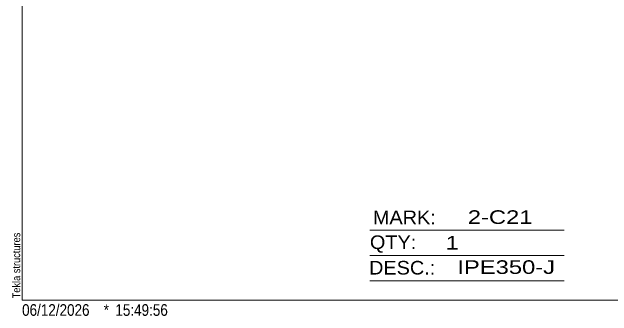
# Model space of a CAD drawing. Header units: millimetres. Extents: x 2 to 579, y 1 to 405.
# Drawn here: x 2.4 to 156.8, y 1 to 79.2 of the extents above; entities that cross this region are included whole.
import ezdxf

# ---------------------------------------------------------------- set-up
doc = ezdxf.new("R2010")
doc.units = ezdxf.units.MM
doc.linetypes.add('XKITLINE00', pattern=[0])
doc.layers.add('DrawingSheet', color=5, linetype='Continuous', lineweight=0)
doc.layers.add('OtherObjectType', color=7, linetype='Continuous', lineweight=0)
doc.styles.add('ARIAL', font='ARIAL.TTF')
doc.styles.add('ARIAL_NARROW', font='ARIALN.TTF')

# ---------------------------------------------------------------- blocks, each defined once
blk = doc.blocks.new('*A102')
at = {"layer": 'DrawingSheet', "color": 5, "linetype": 'XKITLINE00', "lineweight": 0}
for p, q in [((5, 405), (5, 5)), ((5, 5), (579, 5))]:
    blk.add_line(p, q, dxfattribs=at)
at = {"layer": 'DrawingSheet', "color": 5, "style": 'ARIAL', "width": 0.85}
blk.add_text('Tekla structures', height=2, rotation=90, dxfattribs=at).set_placement((4.5, 5.5))
blk = doc.blocks.new('*A106')
at = {"layer": 'OtherObjectType', "color": 6, "linetype": 'XKITLINE00', "lineweight": 0}
for p, q in [((94.5, 23), (144.5, 23)), ((94.5, 16.5), (144.5, 16.5)), ((94.5, 10), (144.5, 10))]:
    blk.add_line(p, q, dxfattribs=at)
at = {"layer": 'OtherObjectType', "color": 6, "style": 'ARIAL_NARROW'}
for s, width, p in [('MARK:', 1.275, (95.27, 24.58)), ('2-C21', 1.525501, (119.69, 24.65)), ('QTY:', 1.275, (94.5, 18.19)), ('1', 1.525501, (113.99, 18.05)), ('DESC.:', 1.275, (94.29, 11.63)), ('IPE350-J', 1.525501, (117, 11.79))]:
    blk.add_text(s, height=3.5, dxfattribs=dict(at, width=width)).set_placement(p)
blk = doc.blocks.new('*A109')
at = {"layer": 'OtherObjectType', "color": 7, "style": 'ARIAL_NARROW', "width": 1.008832}
for s, p in [('06/12/2026', (4.99, 1)), ('*', (26, 1)), ('15:49:56', (29, 1))]:
    blk.add_text(s, height=3, dxfattribs=at).set_placement(p)

msp = doc.modelspace()

# ---------------------------------------------------------------- block references
at = {"lineweight": 0}
for name in ['*A102', '*A106', '*A109']:
    msp.add_blockref(name, (0, 0), dxfattribs=at)

doc.saveas('drawing.dxf')
